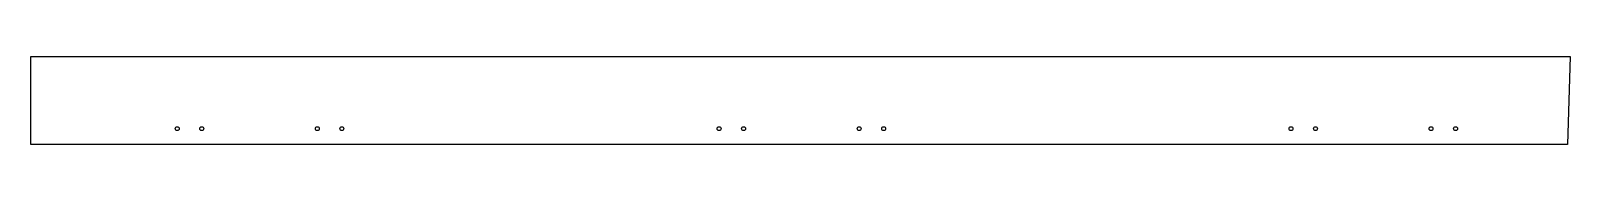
# Model space of a CAD drawing. Header units: millimetres. Extents: x 0 to 8791, y -250 to 250.
import ezdxf

# ---------------------------------------------------------------- set-up
doc = ezdxf.new("R2010")
doc.units = ezdxf.units.MM
doc.header["$LTSCALE"] = 25
doc.layers.add('3_Pezzi', color=7, linetype='Continuous')
doc.layers.add('5_Bulloni', color=7, linetype='Continuous')

msp = doc.modelspace()

# ---------------------------------------------------------------- linework, layer by layer
at = {"layer": '3_Pezzi', "color": 3, "linetype": 'Continuous'}
for p, q in [((0, -250), (0, 250)), ((0, 250), (8791.2, 250)), ((8791.2, 250), (8775.3, -250)), ((8775.3, -250), (0, -250))]:
    msp.add_line(p, q, dxfattribs=at)
at = {"layer": '5_Bulloni', "color": 5, "linetype": 'Continuous'}
for centre in [(836.3, -160), (976.3, -160), (1636.3, -160), (1776.3, -160), (3930.6, -160), (4070.6, -160), (4730.6, -160), (4870.6, -160), (7196.6, -160), (7336.6, -160), (7996.6, -160), (8136.6, -160)]:
    msp.add_circle(centre, 11, dxfattribs=at)

doc.saveas('drawing.dxf')
